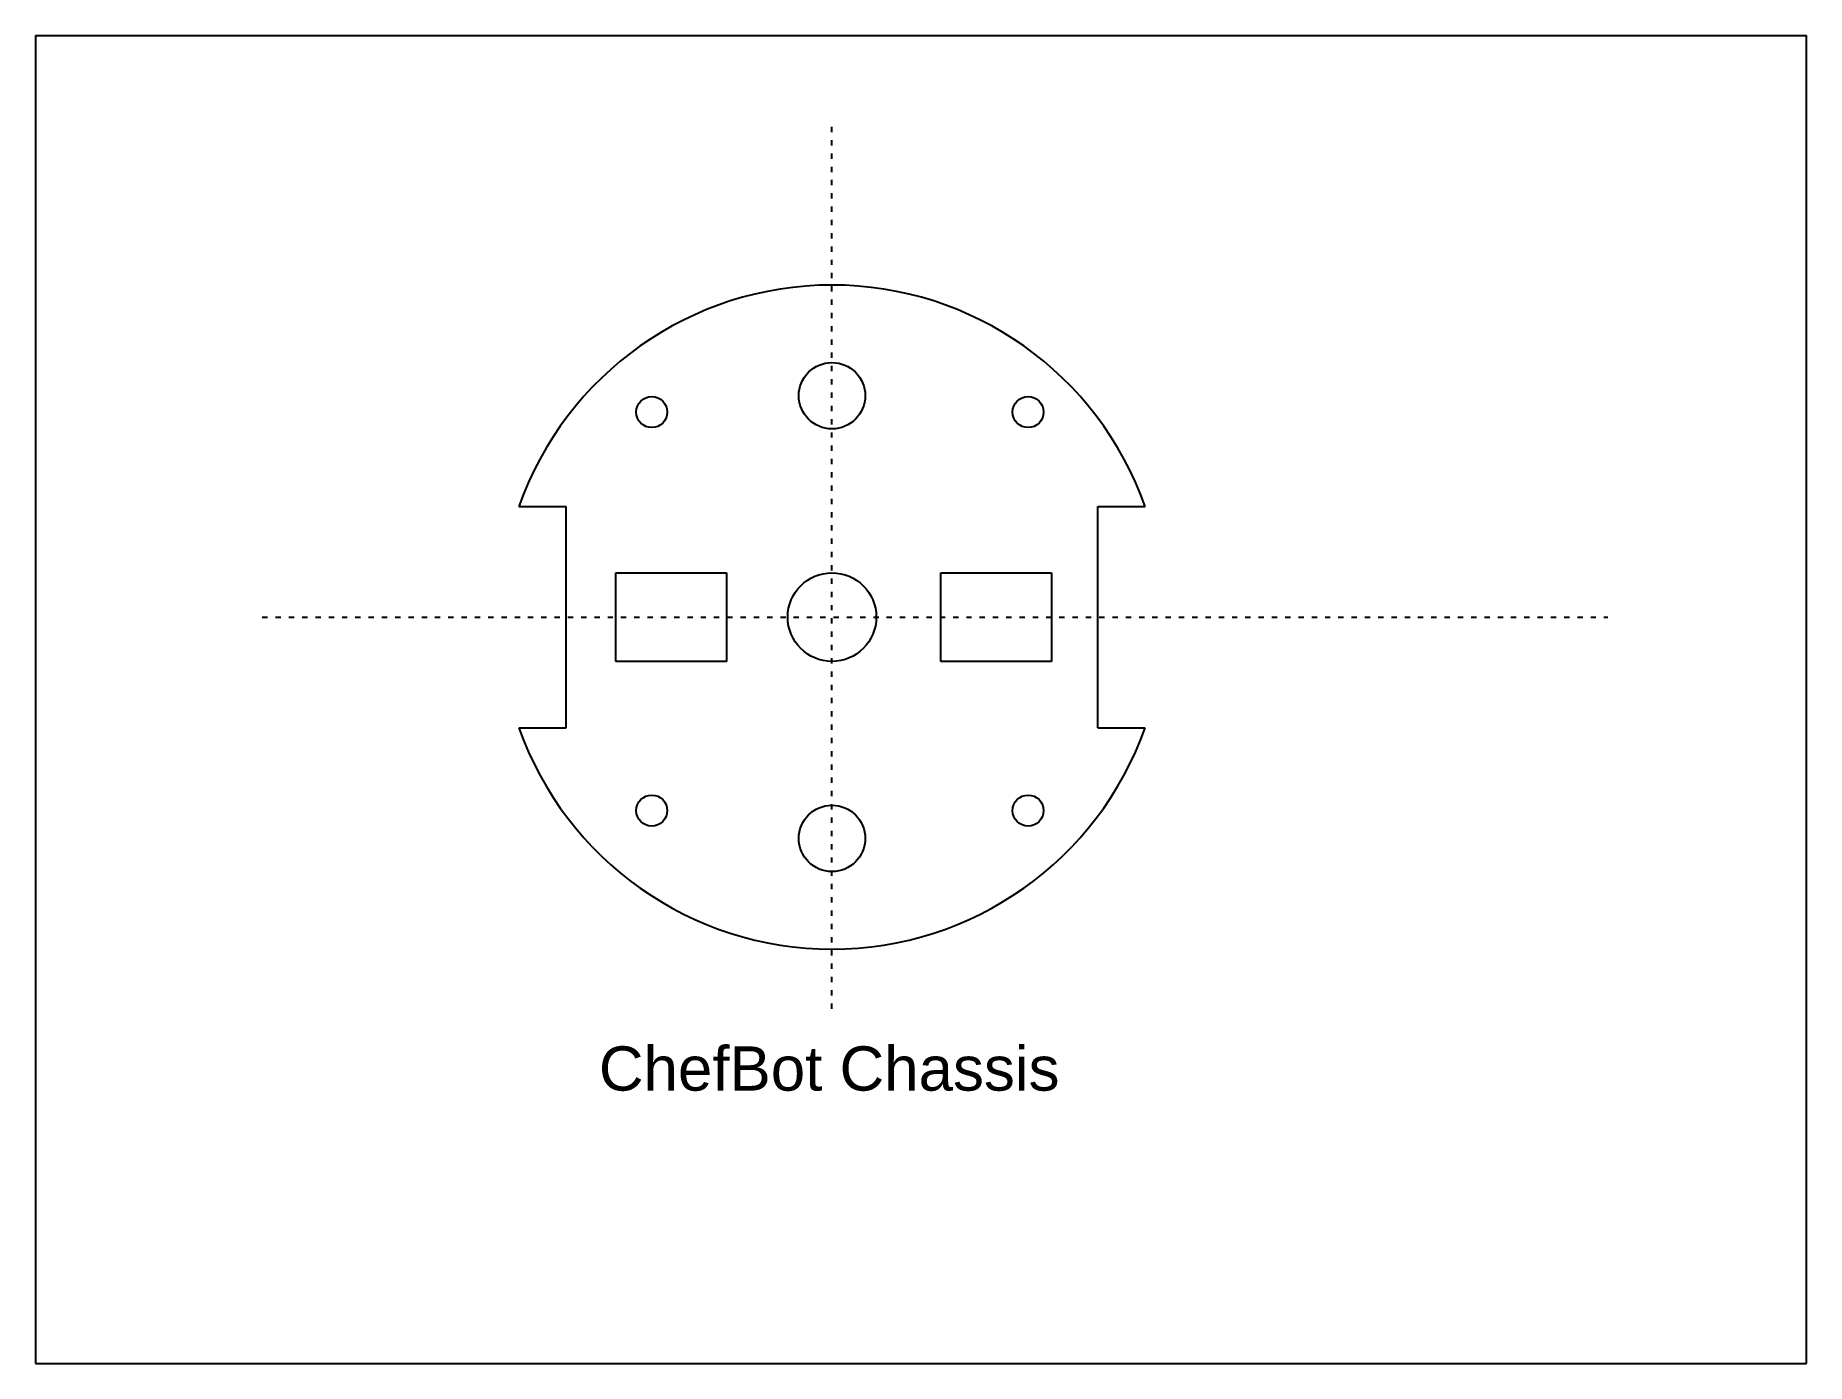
# Model space of a CAD drawing. Header units: millimetres. Extents: x 0 to 800, y 0 to 600.
import ezdxf

# ---------------------------------------------------------------- set-up
doc = ezdxf.new("R2010")
doc.units = ezdxf.units.MM
doc.header["$MEASUREMENT"] = 0
doc.linetypes.add('ACAD_ISO03W100', pattern=[30, 12, -18])
doc.layers.add('Robot', color=3, linetype='Continuous')
doc.styles.get("Standard").update_dxf_attribs({"font": 'arial.ttf'})

# ---------------------------------------------------------------- blocks, each defined once
blk = doc.blocks.new('*U2')
at = {"layer": 'Robot'}
blk.add_circle((0, 0), 7, dxfattribs=at)
blk = doc.blocks.new('*U3')
at = {"layer": 'Robot', "color": 0, "linetype": 'ByBlock', "lineweight": -2, "transparency": 16777216}
for p in [(0, 180), (170, 180), (0, 0), (170, 0)]:
    blk.add_blockref('*U2', p, dxfattribs=at)

msp = doc.modelspace()

# ---------------------------------------------------------------- linework, layer by layer
for p, q in [((0, 600), (800, 600)), ((0, 600), (0, 0)), ((800, 0), (800, 600)), ((0, 0), (800, 0))]:
    msp.add_line(p, q)
at = {"layer": 'Robot', "linetype": 'ACAD_ISO03W100', "ltscale": 0.2}
for p, q in [((359.8, 160.29), (359.8, 559.4)), ((102.48, 337.23), (710.17, 337.23))]:
    msp.add_line(p, q, dxfattribs=at)
at = {"layer": 'Robot'}
for p, q in [((218.38, 387.23), (239.8, 387.23)), ((239.8, 287.23), (239.8, 387.23)), ((479.8, 287.23), (479.8, 387.23)), ((479.8, 387.23), (501.22, 387.23)), ((262.2, 337.23), (262.2, 357.23)), ((262.2, 357.23), (312.2, 357.23)), ((312.2, 357.23), (312.2, 317.23)), ((408.92, 337.23), (408.92, 357.23)), ((408.92, 357.23), (458.92, 357.23)), ((458.92, 357.23), (458.92, 317.23)), ((262.2, 317.23), (262.2, 337.23)), ((408.92, 317.23), (408.92, 337.23)), ((312.2, 317.23), (262.2, 317.23)), ((458.92, 317.23), (408.92, 317.23)), ((218.38, 287.23), (239.8, 287.23)), ((479.8, 287.23), (501.22, 287.23))]:
    msp.add_line(p, q, dxfattribs=at)
for centre, radius in [((359.8, 437.23), 15), ((359.8, 337.23), 20), ((359.8, 237.23), 15)]:
    msp.add_circle(centre, radius, dxfattribs=at)
for start, end in [(19.47122, 160.52878), (199.47122, 340.52878)]:
    msp.add_arc((359.8, 337.23), 150, start, end, dxfattribs=at)

# ---------------------------------------------------------------- block references
msp.add_blockref('*U3', (278.39, 249.83), dxfattribs=at)

# ---------------------------------------------------------------- texts
at = {"layer": 'Robot', "color": 1, "insert": (254.5, 143.3), "char_height": 20, "attachment_point": 1}
msp.add_mtext_dynamic_manual_height_columns('ChefBot Chassis', width=365.1002, gutter_width=1, heights=[0], dxfattribs=at)

doc.saveas('drawing.dxf')
